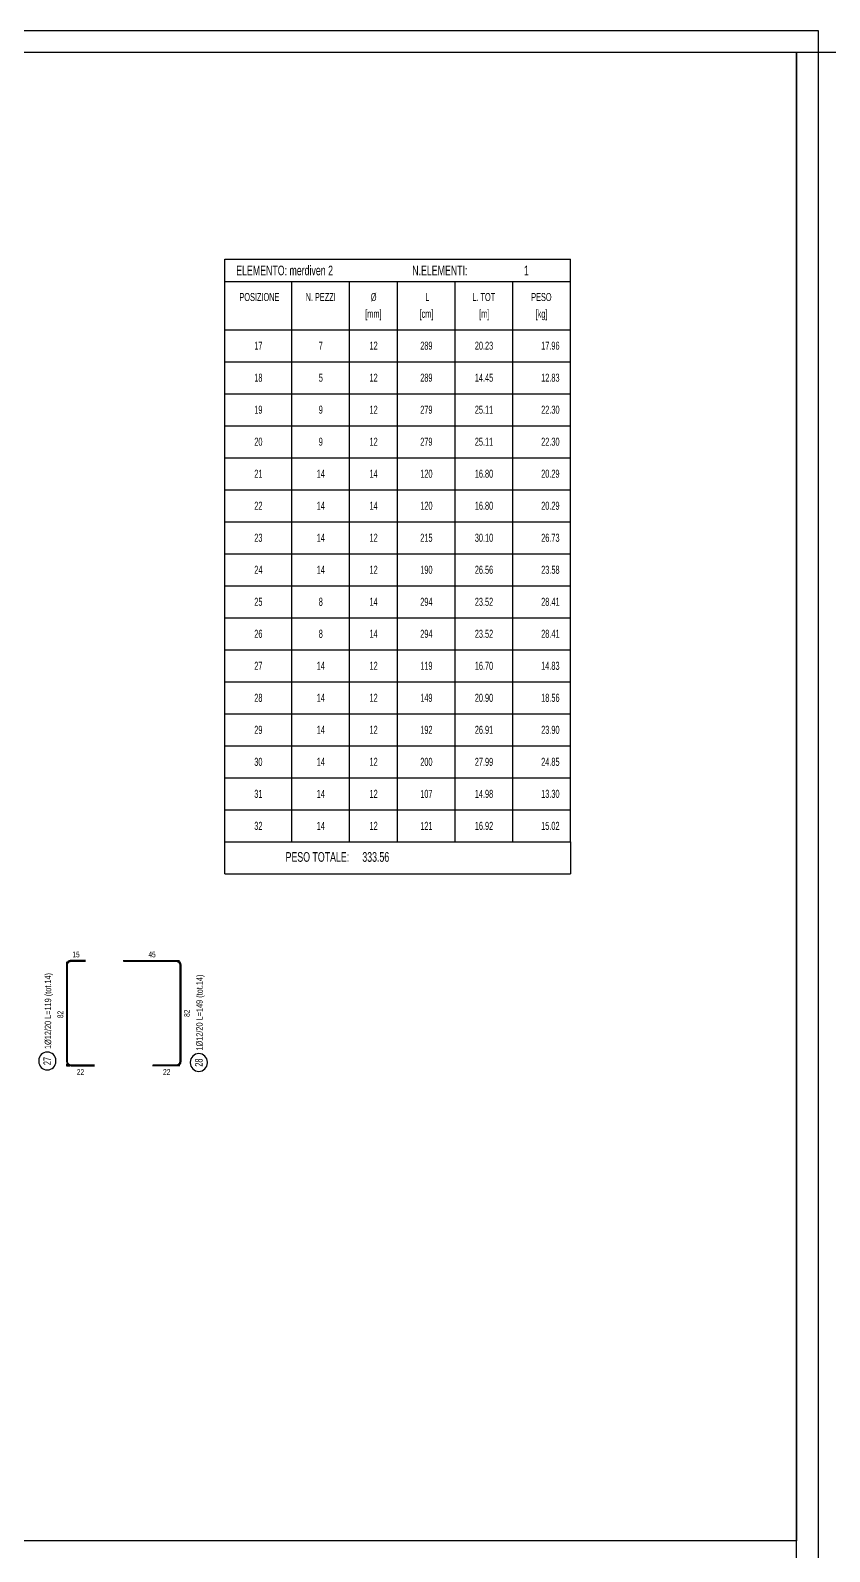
# Model space of a CAD drawing. Header units: metres. Extents: x 419734 to 420376, y 4564732 to 4565123.
# Drawn here: x 419875.09 to 419890.7, y 4564762.16 to 4564791.86 of the extents above; entities that cross this region are included whole.
import ezdxf
from ezdxf.enums import TextEntityAlignment as Align

# ---------------------------------------------------------------- set-up
doc = ezdxf.new("R2010")
doc.units = ezdxf.units.M
doc.linetypes.add('PUNTEGGIATA2', pattern=[0.125, 0, -0.125])
for name, color, linetype in [('07_Ferri', 7, 'Continuous'), ('07_TabellaFerri', 7, 'Continuous'), ('SW_SEZIONI_CARPENTERIA', 4, 'Continuous')]:
    doc.layers.add(name, color=color, linetype=linetype)
doc.layers.add('07_Poligonale', color=8, linetype='Continuous', plot=False)
doc.styles.add('ACA_1', font='ARIALN.TTF')
doc.styles.add('ACA_2', font='romans.shx', dxfattribs={"width": 0.8})

# ---------------------------------------------------------------- blocks, each defined once
blk = doc.blocks.new('STC_TCA_07148109001130212000102', base_point=(218.338, -197.665))
at = {"color": 0}
blk.add_lwpolyline([(218.271, -197.667, 1), (218.405, -197.667), (218.405, -197.662, 1), (218.271, -197.662), (218.271, -197.667)], format="xyb", dxfattribs=at)
blk = doc.blocks.new('aca_distinta_ferri_top_no_titolo_nocode_noshape')
at = {"color": 0}
for p, q in [((0, -22), (0, 0)), ((0, 0), (108, 0)), ((108, -22), (108, 0)), ((0, -7), (108, -7)), ((21, -22), (21, -7)), ((39, -22), (39, -7)), ((54, -22), (54, -7)), ((72, -22), (72, -7)), ((90, -22), (90, -7)), ((0, -22), (108, -22))]:
    blk.add_line(p, q, dxfattribs=at)
at = {"style": 'ACA_2'}
for tag, p in [('ELEMENTO', (3.56, -3.5)), ('NUMEROE', (58.57, -3.5)), ('NELEM', (93.49, -3.5))]:
    blk.add_attdef(tag, text='', height=3, dxfattribs=at).set_placement(p, align=Align.MIDDLE_LEFT)
at = {"style": 'ACA_2', "flags": 8}
for tag, p in [('POSIZIONE', (10.82, -11.8)), ('N. PEZZI', (29.97, -11.8)), ('D', (46.52, -11.8)), ('L', (63.28, -11.8)), ('L. TOT', (80.93, -11.8)), ('PESO', (98.94, -11.8)), ('[mm]', (46.44, -17.04)), ('[cm]', (63.03, -17.04)), ('[m]', (81.08, -17.04)), ('[kg]', (98.99, -17.04))]:
    blk.add_attdef(tag, text='', height=2.5, dxfattribs=at).set_placement(p, align=Align.MIDDLE_CENTER)
blk = doc.blocks.new('aca_distinta_ferri_riga_nocode_noshape')
at = {"color": 0}
for p, q in [((0, -10), (0, 0)), ((21, -10), (21, 0)), ((39, -10), (39, 0)), ((54, -10), (54, 0)), ((72, -10), (72, 0)), ((90, -10), (90, 0)), ((108, -10), (108, 0)), ((0, -10), (108, -10))]:
    blk.add_line(p, q, dxfattribs=at)
at = {"style": 'ACA_1'}
for tag, p in [('POS', (10.5, -5)), ('NUM', (30, -5)), ('DIAM', (46.5, -5)), ('LUN', (63, -5)), ('LTOT', (81, -5))]:
    blk.add_attdef(tag, text='', height=2.5, dxfattribs=at).set_placement(p, align=Align.MIDDLE_CENTER)
blk.add_attdef('PESO', text='', height=2.5, dxfattribs=at).set_placement((104.61, -5), align=Align.MIDDLE_RIGHT)
blk = doc.blocks.new('aca_distinta_ferri_bottom_nocode_noshape')
at = {"color": 0}
for p, q in [((0, -10), (0, 0)), ((108, 0), (108, -10)), ((0, -10), (108, -10))]:
    blk.add_line(p, q, dxfattribs=at)
at = {"style": 'ACA_2'}
for tag, p in [('ETI-PESO', (38.86, -4.72)), ('PESOTOT', (104.24, -4.72))]:
    blk.add_attdef(tag, text='', height=3, dxfattribs=at).set_placement(p, align=Align.MIDDLE_RIGHT)
blk.add_attdef('PELE', text='', height=3, dxfattribs=at).set_placement((42.97, -4.72), align=Align.MIDDLE_LEFT)

msp = doc.modelspace()

# ---------------------------------------------------------------- linework, layer by layer
for points in [[(419806.37598, 4564791.86003), (419890.47598, 4564791.86003), (419890.47598, 4564732.46003), (419806.37598, 4564732.46003)], [(419848.67598, 4564791.43503), (419890.05098, 4564791.43503), (419890.05098, 4564762.37253), (419848.67598, 4564762.37253)]]:
    msp.add_lwpolyline(points, close=True)
at = {"layer": '07_Ferri', "color": 7, "flags": 128}
for points in [[(419876.1662, 4564773.70003), (419875.8812, 4564773.70003, 0.41421356), (419875.7912, 4564773.61003), (419875.7912, 4564771.73253, 0.41421356), (419875.8812, 4564771.64253), (419876.3412, 4564771.64253)], [(419876.90063, 4564773.70003), (419877.93513, 4564773.70003, -0.41421356), (419878.02513, 4564773.61003), (419878.02513, 4564771.73253, -0.41421356), (419877.93513, 4564771.64253), (419877.47513, 4564771.64253)]]:
    msp.add_lwpolyline(points, format="xyb", dxfattribs=at)
at = {"layer": '07_Ferri', "color": 7, "ltscale": 0.025, "const_width": 0.03, "flags": 128}
for points in [[(419876.1662, 4564773.68503), (419875.8812, 4564773.68503, 0.41421356), (419875.8062, 4564773.61003), (419875.8062, 4564771.73253, 0.41421356), (419875.8812, 4564771.65753), (419876.3412, 4564771.65753)], [(419876.90063, 4564773.68503), (419877.93513, 4564773.68503, -0.41421356), (419878.01013, 4564773.61003), (419878.01013, 4564771.73253, -0.41421356), (419877.93513, 4564771.65753), (419877.47513, 4564771.65753)]]:
    msp.add_lwpolyline(points, format="xyb", dxfattribs=at)
at = {"layer": '07_Poligonale', "linetype": 'PUNTEGGIATA2', "ltscale": 0.025, "flags": 128}
for points in [[(419876.1662, 4564773.70003), (419875.7912, 4564773.70003), (419875.7912, 4564771.64253), (419876.3412, 4564771.64253)], [(419876.90063, 4564773.70003), (419878.02513, 4564773.70003), (419878.02513, 4564771.64253), (419877.47513, 4564771.64253)]]:
    msp.add_lwpolyline(points, dxfattribs=at)
at = {"layer": 'SW_SEZIONI_CARPENTERIA'}
msp.add_lwpolyline([(419890.05098, 4564791.43503), (419950.67709, 4564791.43503), (419950.67709, 4564739.35479), (419890.05098, 4564739.35479)], close=True, dxfattribs=at)

# ---------------------------------------------------------------- block references
at = {"layer": '07_Ferri', "color": 7, "xscale": 2.5, "yscale": 2.5, "zscale": 2.5}
for p in [(419875.41771, 4564771.73734), (419878.37676, 4564771.70725)]:
    msp.add_blockref('STC_TCA_07148109001130212000102', p, dxfattribs=at)
at = {"layer": '07_TabellaFerri'}
ref = msp.add_blockref('aca_distinta_ferri_top_no_titolo_nocode_noshape', (419878.88422, 4564787.39212), dxfattribs=dict(at, xscale=0.0625, yscale=0.0625, zscale=0.0625))
ref.add_attrib('ELEMENTO', 'ELEMENTO: merdiven 2', dxfattribs={"color": 3, "height": 0.1875, "style": 'ACA_1', "width": 0.8}).set_placement((419879.10691, 4564787.17337), align=Align.MIDDLE_LEFT)
ref.add_attrib('NUMEROE', 'N.ELEMENTI:', dxfattribs={"color": 3, "height": 0.1875, "style": 'ACA_1', "width": 0.8}).set_placement((419882.54486, 4564787.17337), align=Align.MIDDLE_LEFT)
ref.add_attrib('NELEM', '1', dxfattribs={"color": 3, "height": 0.1875, "style": 'ACA_1', "width": 0.8}).set_placement((419884.72755, 4564787.17337), align=Align.MIDDLE_LEFT)
ref.add_attrib('POSIZIONE', 'POSIZIONE', dxfattribs={"color": 3, "height": 0.15625, "style": 'ACA_1', "width": 0.8}).set_placement((419879.56045, 4564786.65458), align=Align.MIDDLE_CENTER)
ref.add_attrib('N. PEZZI', 'N. PEZZI', dxfattribs={"color": 3, "height": 0.15625, "style": 'ACA_1', "width": 0.8}).set_placement((419880.75705, 4564786.65458), align=Align.MIDDLE_CENTER)
ref.add_attrib('D', '%%c', dxfattribs={"color": 3, "height": 0.15625, "style": 'ACA_1', "width": 0.8}).set_placement((419881.79196, 4564786.65458), align=Align.MIDDLE_CENTER)
ref.add_attrib('[mm]', '[mm]', dxfattribs={"color": 3, "height": 0.15625, "style": 'ACA_1', "width": 0.8}).set_placement((419881.78641, 4564786.32737), align=Align.MIDDLE_CENTER)
ref.add_attrib('L', 'L', dxfattribs={"color": 3, "height": 0.15625, "style": 'ACA_1', "width": 0.8}).set_placement((419882.83903, 4564786.65458), align=Align.MIDDLE_CENTER)
ref.add_attrib('[cm]', '[cm]', dxfattribs={"color": 3, "height": 0.15625, "style": 'ACA_1', "width": 0.8}).set_placement((419882.82375, 4564786.32737), align=Align.MIDDLE_CENTER)
ref.add_attrib('[m]', '[m]', dxfattribs={"color": 3, "height": 0.15625, "style": 'ACA_1', "width": 0.8}).set_placement((419883.95172, 4564786.32737), align=Align.MIDDLE_CENTER)
ref.add_attrib('[kg]', '[kg]', dxfattribs={"color": 3, "height": 0.15625, "style": 'ACA_1', "width": 0.8}).set_placement((419885.07079, 4564786.32737), align=Align.MIDDLE_CENTER)
ref.add_attrib('PESO', 'PESO', dxfattribs={"color": 3, "height": 0.15625, "style": 'ACA_1', "width": 0.8}).set_placement((419885.06774, 4564786.65458), align=Align.MIDDLE_CENTER)
ref.add_attrib('L. TOT', 'L. TOT', dxfattribs={"color": 3, "height": 0.15625, "style": 'ACA_1', "width": 0.8}).set_placement((419883.94256, 4564786.65458), align=Align.MIDDLE_CENTER)
ref = msp.add_blockref('aca_distinta_ferri_riga_nocode_noshape', (419878.88422, 4564786.01712), dxfattribs=dict(at, xscale=0.0625, yscale=0.0625, zscale=0.0625))
ref.add_attrib('POS', '17', dxfattribs={"color": 2, "height": 0.15625, "style": 'ACA_1', "width": 0.8}).set_placement((419879.54047, 4564785.70462), align=Align.MIDDLE_CENTER)
ref.add_attrib('NUM', '7', dxfattribs={"color": 2, "height": 0.15625, "style": 'ACA_1', "width": 0.8}).set_placement((419880.75922, 4564785.70462), align=Align.MIDDLE_CENTER)
ref.add_attrib('DIAM', '12', dxfattribs={"color": 2, "height": 0.15625, "style": 'ACA_1', "width": 0.8}).set_placement((419881.79047, 4564785.70462), align=Align.MIDDLE_CENTER)
ref.add_attrib('LUN', '289', dxfattribs={"color": 2, "height": 0.15625, "style": 'ACA_1', "width": 0.8}).set_placement((419882.82172, 4564785.70462), align=Align.MIDDLE_CENTER)
ref.add_attrib('LTOT', '20.23', dxfattribs={"color": 2, "height": 0.15625, "style": 'ACA_1', "width": 0.8}).set_placement((419883.94672, 4564785.70462), align=Align.MIDDLE_CENTER)
ref.add_attrib('PESO', '17.96', dxfattribs={"color": 2, "height": 0.15625, "style": 'ACA_1', "width": 0.8}).set_placement((419885.42227, 4564785.70462), align=Align.MIDDLE_RIGHT)
ref = msp.add_blockref('aca_distinta_ferri_riga_nocode_noshape', (419878.88422, 4564785.39212), dxfattribs=dict(at, xscale=0.0625, yscale=0.0625, zscale=0.0625))
ref.add_attrib('POS', '18', dxfattribs={"color": 2, "height": 0.15625, "style": 'ACA_1', "width": 0.8}).set_placement((419879.54047, 4564785.07962), align=Align.MIDDLE_CENTER)
ref.add_attrib('NUM', '5', dxfattribs={"color": 2, "height": 0.15625, "style": 'ACA_1', "width": 0.8}).set_placement((419880.75922, 4564785.07962), align=Align.MIDDLE_CENTER)
ref.add_attrib('DIAM', '12', dxfattribs={"color": 2, "height": 0.15625, "style": 'ACA_1', "width": 0.8}).set_placement((419881.79047, 4564785.07962), align=Align.MIDDLE_CENTER)
ref.add_attrib('LUN', '289', dxfattribs={"color": 2, "height": 0.15625, "style": 'ACA_1', "width": 0.8}).set_placement((419882.82172, 4564785.07962), align=Align.MIDDLE_CENTER)
ref.add_attrib('LTOT', '14.45', dxfattribs={"color": 2, "height": 0.15625, "style": 'ACA_1', "width": 0.8}).set_placement((419883.94672, 4564785.07962), align=Align.MIDDLE_CENTER)
ref.add_attrib('PESO', '12.83', dxfattribs={"color": 2, "height": 0.15625, "style": 'ACA_1', "width": 0.8}).set_placement((419885.42227, 4564785.07962), align=Align.MIDDLE_RIGHT)
ref = msp.add_blockref('aca_distinta_ferri_riga_nocode_noshape', (419878.88422, 4564784.76712), dxfattribs=dict(at, xscale=0.0625, yscale=0.0625, zscale=0.0625))
ref.add_attrib('POS', '19', dxfattribs={"color": 2, "height": 0.15625, "style": 'ACA_1', "width": 0.8}).set_placement((419879.54047, 4564784.45462), align=Align.MIDDLE_CENTER)
ref.add_attrib('NUM', '9', dxfattribs={"color": 2, "height": 0.15625, "style": 'ACA_1', "width": 0.8}).set_placement((419880.75922, 4564784.45462), align=Align.MIDDLE_CENTER)
ref.add_attrib('DIAM', '12', dxfattribs={"color": 2, "height": 0.15625, "style": 'ACA_1', "width": 0.8}).set_placement((419881.79047, 4564784.45462), align=Align.MIDDLE_CENTER)
ref.add_attrib('LUN', '279', dxfattribs={"color": 2, "height": 0.15625, "style": 'ACA_1', "width": 0.8}).set_placement((419882.82172, 4564784.45462), align=Align.MIDDLE_CENTER)
ref.add_attrib('LTOT', '25.11', dxfattribs={"color": 2, "height": 0.15625, "style": 'ACA_1', "width": 0.8}).set_placement((419883.94672, 4564784.45462), align=Align.MIDDLE_CENTER)
ref.add_attrib('PESO', '22.30', dxfattribs={"color": 2, "height": 0.15625, "style": 'ACA_1', "width": 0.8}).set_placement((419885.42227, 4564784.45462), align=Align.MIDDLE_RIGHT)
ref = msp.add_blockref('aca_distinta_ferri_riga_nocode_noshape', (419878.88422, 4564784.14212), dxfattribs=dict(at, xscale=0.0625, yscale=0.0625, zscale=0.0625))
ref.add_attrib('POS', '20', dxfattribs={"color": 2, "height": 0.15625, "style": 'ACA_1', "width": 0.8}).set_placement((419879.54047, 4564783.82962), align=Align.MIDDLE_CENTER)
ref.add_attrib('NUM', '9', dxfattribs={"color": 2, "height": 0.15625, "style": 'ACA_1', "width": 0.8}).set_placement((419880.75922, 4564783.82962), align=Align.MIDDLE_CENTER)
ref.add_attrib('DIAM', '12', dxfattribs={"color": 2, "height": 0.15625, "style": 'ACA_1', "width": 0.8}).set_placement((419881.79047, 4564783.82962), align=Align.MIDDLE_CENTER)
ref.add_attrib('LUN', '279', dxfattribs={"color": 2, "height": 0.15625, "style": 'ACA_1', "width": 0.8}).set_placement((419882.82172, 4564783.82962), align=Align.MIDDLE_CENTER)
ref.add_attrib('LTOT', '25.11', dxfattribs={"color": 2, "height": 0.15625, "style": 'ACA_1', "width": 0.8}).set_placement((419883.94672, 4564783.82962), align=Align.MIDDLE_CENTER)
ref.add_attrib('PESO', '22.30', dxfattribs={"color": 2, "height": 0.15625, "style": 'ACA_1', "width": 0.8}).set_placement((419885.42227, 4564783.82962), align=Align.MIDDLE_RIGHT)
ref = msp.add_blockref('aca_distinta_ferri_riga_nocode_noshape', (419878.88422, 4564783.51712), dxfattribs=dict(at, xscale=0.0625, yscale=0.0625, zscale=0.0625))
ref.add_attrib('POS', '21', dxfattribs={"color": 2, "height": 0.15625, "style": 'ACA_1', "width": 0.8}).set_placement((419879.54047, 4564783.20462), align=Align.MIDDLE_CENTER)
ref.add_attrib('NUM', '14', dxfattribs={"color": 2, "height": 0.15625, "style": 'ACA_1', "width": 0.8}).set_placement((419880.75922, 4564783.20462), align=Align.MIDDLE_CENTER)
ref.add_attrib('DIAM', '14', dxfattribs={"color": 2, "height": 0.15625, "style": 'ACA_1', "width": 0.8}).set_placement((419881.79047, 4564783.20462), align=Align.MIDDLE_CENTER)
ref.add_attrib('LUN', '120', dxfattribs={"color": 2, "height": 0.15625, "style": 'ACA_1', "width": 0.8}).set_placement((419882.82172, 4564783.20462), align=Align.MIDDLE_CENTER)
ref.add_attrib('LTOT', '16.80', dxfattribs={"color": 2, "height": 0.15625, "style": 'ACA_1', "width": 0.8}).set_placement((419883.94672, 4564783.20462), align=Align.MIDDLE_CENTER)
ref.add_attrib('PESO', '20.29', dxfattribs={"color": 2, "height": 0.15625, "style": 'ACA_1', "width": 0.8}).set_placement((419885.42227, 4564783.20462), align=Align.MIDDLE_RIGHT)
ref = msp.add_blockref('aca_distinta_ferri_riga_nocode_noshape', (419878.88422, 4564782.89212), dxfattribs=dict(at, xscale=0.0625, yscale=0.0625, zscale=0.0625))
ref.add_attrib('POS', '22', dxfattribs={"color": 2, "height": 0.15625, "style": 'ACA_1', "width": 0.8}).set_placement((419879.54047, 4564782.57962), align=Align.MIDDLE_CENTER)
ref.add_attrib('NUM', '14', dxfattribs={"color": 2, "height": 0.15625, "style": 'ACA_1', "width": 0.8}).set_placement((419880.75922, 4564782.57962), align=Align.MIDDLE_CENTER)
ref.add_attrib('DIAM', '14', dxfattribs={"color": 2, "height": 0.15625, "style": 'ACA_1', "width": 0.8}).set_placement((419881.79047, 4564782.57962), align=Align.MIDDLE_CENTER)
ref.add_attrib('LUN', '120', dxfattribs={"color": 2, "height": 0.15625, "style": 'ACA_1', "width": 0.8}).set_placement((419882.82172, 4564782.57962), align=Align.MIDDLE_CENTER)
ref.add_attrib('LTOT', '16.80', dxfattribs={"color": 2, "height": 0.15625, "style": 'ACA_1', "width": 0.8}).set_placement((419883.94672, 4564782.57962), align=Align.MIDDLE_CENTER)
ref.add_attrib('PESO', '20.29', dxfattribs={"color": 2, "height": 0.15625, "style": 'ACA_1', "width": 0.8}).set_placement((419885.42227, 4564782.57962), align=Align.MIDDLE_RIGHT)
ref = msp.add_blockref('aca_distinta_ferri_riga_nocode_noshape', (419878.88422, 4564782.26712), dxfattribs=dict(at, xscale=0.0625, yscale=0.0625, zscale=0.0625))
ref.add_attrib('POS', '23', dxfattribs={"color": 2, "height": 0.15625, "style": 'ACA_1', "width": 0.8}).set_placement((419879.54047, 4564781.95462), align=Align.MIDDLE_CENTER)
ref.add_attrib('NUM', '14', dxfattribs={"color": 2, "height": 0.15625, "style": 'ACA_1', "width": 0.8}).set_placement((419880.75922, 4564781.95462), align=Align.MIDDLE_CENTER)
ref.add_attrib('DIAM', '12', dxfattribs={"color": 2, "height": 0.15625, "style": 'ACA_1', "width": 0.8}).set_placement((419881.79047, 4564781.95462), align=Align.MIDDLE_CENTER)
ref.add_attrib('LUN', '215', dxfattribs={"color": 2, "height": 0.15625, "style": 'ACA_1', "width": 0.8}).set_placement((419882.82172, 4564781.95462), align=Align.MIDDLE_CENTER)
ref.add_attrib('LTOT', '30.10', dxfattribs={"color": 2, "height": 0.15625, "style": 'ACA_1', "width": 0.8}).set_placement((419883.94672, 4564781.95462), align=Align.MIDDLE_CENTER)
ref.add_attrib('PESO', '26.73', dxfattribs={"color": 2, "height": 0.15625, "style": 'ACA_1', "width": 0.8}).set_placement((419885.42227, 4564781.95462), align=Align.MIDDLE_RIGHT)
ref = msp.add_blockref('aca_distinta_ferri_riga_nocode_noshape', (419878.88422, 4564781.64212), dxfattribs=dict(at, xscale=0.0625, yscale=0.0625, zscale=0.0625))
ref.add_attrib('POS', '24', dxfattribs={"color": 2, "height": 0.15625, "style": 'ACA_1', "width": 0.8}).set_placement((419879.54047, 4564781.32962), align=Align.MIDDLE_CENTER)
ref.add_attrib('NUM', '14', dxfattribs={"color": 2, "height": 0.15625, "style": 'ACA_1', "width": 0.8}).set_placement((419880.75922, 4564781.32962), align=Align.MIDDLE_CENTER)
ref.add_attrib('DIAM', '12', dxfattribs={"color": 2, "height": 0.15625, "style": 'ACA_1', "width": 0.8}).set_placement((419881.79047, 4564781.32962), align=Align.MIDDLE_CENTER)
ref.add_attrib('LUN', '190', dxfattribs={"color": 2, "height": 0.15625, "style": 'ACA_1', "width": 0.8}).set_placement((419882.82172, 4564781.32962), align=Align.MIDDLE_CENTER)
ref.add_attrib('LTOT', '26.56', dxfattribs={"color": 2, "height": 0.15625, "style": 'ACA_1', "width": 0.8}).set_placement((419883.94672, 4564781.32962), align=Align.MIDDLE_CENTER)
ref.add_attrib('PESO', '23.58', dxfattribs={"color": 2, "height": 0.15625, "style": 'ACA_1', "width": 0.8}).set_placement((419885.42227, 4564781.32962), align=Align.MIDDLE_RIGHT)
ref = msp.add_blockref('aca_distinta_ferri_riga_nocode_noshape', (419878.88422, 4564781.01712), dxfattribs=dict(at, xscale=0.0625, yscale=0.0625, zscale=0.0625))
ref.add_attrib('POS', '25', dxfattribs={"color": 2, "height": 0.15625, "style": 'ACA_1', "width": 0.8}).set_placement((419879.54047, 4564780.70462), align=Align.MIDDLE_CENTER)
ref.add_attrib('NUM', '8', dxfattribs={"color": 2, "height": 0.15625, "style": 'ACA_1', "width": 0.8}).set_placement((419880.75922, 4564780.70462), align=Align.MIDDLE_CENTER)
ref.add_attrib('DIAM', '14', dxfattribs={"color": 2, "height": 0.15625, "style": 'ACA_1', "width": 0.8}).set_placement((419881.79047, 4564780.70462), align=Align.MIDDLE_CENTER)
ref.add_attrib('LUN', '294', dxfattribs={"color": 2, "height": 0.15625, "style": 'ACA_1', "width": 0.8}).set_placement((419882.82172, 4564780.70462), align=Align.MIDDLE_CENTER)
ref.add_attrib('LTOT', '23.52', dxfattribs={"color": 2, "height": 0.15625, "style": 'ACA_1', "width": 0.8}).set_placement((419883.94672, 4564780.70462), align=Align.MIDDLE_CENTER)
ref.add_attrib('PESO', '28.41', dxfattribs={"color": 2, "height": 0.15625, "style": 'ACA_1', "width": 0.8}).set_placement((419885.42227, 4564780.70462), align=Align.MIDDLE_RIGHT)
ref = msp.add_blockref('aca_distinta_ferri_riga_nocode_noshape', (419878.88422, 4564780.39212), dxfattribs=dict(at, xscale=0.0625, yscale=0.0625, zscale=0.0625))
ref.add_attrib('POS', '26', dxfattribs={"color": 2, "height": 0.15625, "style": 'ACA_1', "width": 0.8}).set_placement((419879.54047, 4564780.07962), align=Align.MIDDLE_CENTER)
ref.add_attrib('NUM', '8', dxfattribs={"color": 2, "height": 0.15625, "style": 'ACA_1', "width": 0.8}).set_placement((419880.75922, 4564780.07962), align=Align.MIDDLE_CENTER)
ref.add_attrib('DIAM', '14', dxfattribs={"color": 2, "height": 0.15625, "style": 'ACA_1', "width": 0.8}).set_placement((419881.79047, 4564780.07962), align=Align.MIDDLE_CENTER)
ref.add_attrib('LUN', '294', dxfattribs={"color": 2, "height": 0.15625, "style": 'ACA_1', "width": 0.8}).set_placement((419882.82172, 4564780.07962), align=Align.MIDDLE_CENTER)
ref.add_attrib('LTOT', '23.52', dxfattribs={"color": 2, "height": 0.15625, "style": 'ACA_1', "width": 0.8}).set_placement((419883.94672, 4564780.07962), align=Align.MIDDLE_CENTER)
ref.add_attrib('PESO', '28.41', dxfattribs={"color": 2, "height": 0.15625, "style": 'ACA_1', "width": 0.8}).set_placement((419885.42227, 4564780.07962), align=Align.MIDDLE_RIGHT)
ref = msp.add_blockref('aca_distinta_ferri_riga_nocode_noshape', (419878.88422, 4564779.76712), dxfattribs=dict(at, xscale=0.0625, yscale=0.0625, zscale=0.0625))
ref.add_attrib('POS', '27', dxfattribs={"color": 2, "height": 0.15625, "style": 'ACA_1', "width": 0.8}).set_placement((419879.54047, 4564779.45462), align=Align.MIDDLE_CENTER)
ref.add_attrib('NUM', '14', dxfattribs={"color": 2, "height": 0.15625, "style": 'ACA_1', "width": 0.8}).set_placement((419880.75922, 4564779.45462), align=Align.MIDDLE_CENTER)
ref.add_attrib('DIAM', '12', dxfattribs={"color": 2, "height": 0.15625, "style": 'ACA_1', "width": 0.8}).set_placement((419881.79047, 4564779.45462), align=Align.MIDDLE_CENTER)
ref.add_attrib('LUN', '119', dxfattribs={"color": 2, "height": 0.15625, "style": 'ACA_1', "width": 0.8}).set_placement((419882.82172, 4564779.45462), align=Align.MIDDLE_CENTER)
ref.add_attrib('LTOT', '16.70', dxfattribs={"color": 2, "height": 0.15625, "style": 'ACA_1', "width": 0.8}).set_placement((419883.94672, 4564779.45462), align=Align.MIDDLE_CENTER)
ref.add_attrib('PESO', '14.83', dxfattribs={"color": 2, "height": 0.15625, "style": 'ACA_1', "width": 0.8}).set_placement((419885.42227, 4564779.45462), align=Align.MIDDLE_RIGHT)
ref = msp.add_blockref('aca_distinta_ferri_riga_nocode_noshape', (419878.88422, 4564779.14212), dxfattribs=dict(at, xscale=0.0625, yscale=0.0625, zscale=0.0625))
ref.add_attrib('POS', '28', dxfattribs={"color": 2, "height": 0.15625, "style": 'ACA_1', "width": 0.8}).set_placement((419879.54047, 4564778.82962), align=Align.MIDDLE_CENTER)
ref.add_attrib('NUM', '14', dxfattribs={"color": 2, "height": 0.15625, "style": 'ACA_1', "width": 0.8}).set_placement((419880.75922, 4564778.82962), align=Align.MIDDLE_CENTER)
ref.add_attrib('DIAM', '12', dxfattribs={"color": 2, "height": 0.15625, "style": 'ACA_1', "width": 0.8}).set_placement((419881.79047, 4564778.82962), align=Align.MIDDLE_CENTER)
ref.add_attrib('LUN', '149', dxfattribs={"color": 2, "height": 0.15625, "style": 'ACA_1', "width": 0.8}).set_placement((419882.82172, 4564778.82962), align=Align.MIDDLE_CENTER)
ref.add_attrib('LTOT', '20.90', dxfattribs={"color": 2, "height": 0.15625, "style": 'ACA_1', "width": 0.8}).set_placement((419883.94672, 4564778.82962), align=Align.MIDDLE_CENTER)
ref.add_attrib('PESO', '18.56', dxfattribs={"color": 2, "height": 0.15625, "style": 'ACA_1', "width": 0.8}).set_placement((419885.42227, 4564778.82962), align=Align.MIDDLE_RIGHT)
ref = msp.add_blockref('aca_distinta_ferri_riga_nocode_noshape', (419878.88422, 4564778.51712), dxfattribs=dict(at, xscale=0.0625, yscale=0.0625, zscale=0.0625))
ref.add_attrib('POS', '29', dxfattribs={"color": 2, "height": 0.15625, "style": 'ACA_1', "width": 0.8}).set_placement((419879.54047, 4564778.20462), align=Align.MIDDLE_CENTER)
ref.add_attrib('NUM', '14', dxfattribs={"color": 2, "height": 0.15625, "style": 'ACA_1', "width": 0.8}).set_placement((419880.75922, 4564778.20462), align=Align.MIDDLE_CENTER)
ref.add_attrib('DIAM', '12', dxfattribs={"color": 2, "height": 0.15625, "style": 'ACA_1', "width": 0.8}).set_placement((419881.79047, 4564778.20462), align=Align.MIDDLE_CENTER)
ref.add_attrib('LUN', '192', dxfattribs={"color": 2, "height": 0.15625, "style": 'ACA_1', "width": 0.8}).set_placement((419882.82172, 4564778.20462), align=Align.MIDDLE_CENTER)
ref.add_attrib('LTOT', '26.91', dxfattribs={"color": 2, "height": 0.15625, "style": 'ACA_1', "width": 0.8}).set_placement((419883.94672, 4564778.20462), align=Align.MIDDLE_CENTER)
ref.add_attrib('PESO', '23.90', dxfattribs={"color": 2, "height": 0.15625, "style": 'ACA_1', "width": 0.8}).set_placement((419885.42227, 4564778.20462), align=Align.MIDDLE_RIGHT)
ref = msp.add_blockref('aca_distinta_ferri_riga_nocode_noshape', (419878.88422, 4564777.89212), dxfattribs=dict(at, xscale=0.0625, yscale=0.0625, zscale=0.0625))
ref.add_attrib('POS', '30', dxfattribs={"color": 2, "height": 0.15625, "style": 'ACA_1', "width": 0.8}).set_placement((419879.54047, 4564777.57962), align=Align.MIDDLE_CENTER)
ref.add_attrib('NUM', '14', dxfattribs={"color": 2, "height": 0.15625, "style": 'ACA_1', "width": 0.8}).set_placement((419880.75922, 4564777.57962), align=Align.MIDDLE_CENTER)
ref.add_attrib('DIAM', '12', dxfattribs={"color": 2, "height": 0.15625, "style": 'ACA_1', "width": 0.8}).set_placement((419881.79047, 4564777.57962), align=Align.MIDDLE_CENTER)
ref.add_attrib('LUN', '200', dxfattribs={"color": 2, "height": 0.15625, "style": 'ACA_1', "width": 0.8}).set_placement((419882.82172, 4564777.57962), align=Align.MIDDLE_CENTER)
ref.add_attrib('LTOT', '27.99', dxfattribs={"color": 2, "height": 0.15625, "style": 'ACA_1', "width": 0.8}).set_placement((419883.94672, 4564777.57962), align=Align.MIDDLE_CENTER)
ref.add_attrib('PESO', '24.85', dxfattribs={"color": 2, "height": 0.15625, "style": 'ACA_1', "width": 0.8}).set_placement((419885.42227, 4564777.57962), align=Align.MIDDLE_RIGHT)
ref = msp.add_blockref('aca_distinta_ferri_riga_nocode_noshape', (419878.88422, 4564777.26712), dxfattribs=dict(at, xscale=0.0625, yscale=0.0625, zscale=0.0625))
ref.add_attrib('POS', '31', dxfattribs={"color": 2, "height": 0.15625, "style": 'ACA_1', "width": 0.8}).set_placement((419879.54047, 4564776.95462), align=Align.MIDDLE_CENTER)
ref.add_attrib('NUM', '14', dxfattribs={"color": 2, "height": 0.15625, "style": 'ACA_1', "width": 0.8}).set_placement((419880.75922, 4564776.95462), align=Align.MIDDLE_CENTER)
ref.add_attrib('DIAM', '12', dxfattribs={"color": 2, "height": 0.15625, "style": 'ACA_1', "width": 0.8}).set_placement((419881.79047, 4564776.95462), align=Align.MIDDLE_CENTER)
ref.add_attrib('LUN', '107', dxfattribs={"color": 2, "height": 0.15625, "style": 'ACA_1', "width": 0.8}).set_placement((419882.82172, 4564776.95462), align=Align.MIDDLE_CENTER)
ref.add_attrib('LTOT', '14.98', dxfattribs={"color": 2, "height": 0.15625, "style": 'ACA_1', "width": 0.8}).set_placement((419883.94672, 4564776.95462), align=Align.MIDDLE_CENTER)
ref.add_attrib('PESO', '13.30', dxfattribs={"color": 2, "height": 0.15625, "style": 'ACA_1', "width": 0.8}).set_placement((419885.42227, 4564776.95462), align=Align.MIDDLE_RIGHT)
ref = msp.add_blockref('aca_distinta_ferri_riga_nocode_noshape', (419878.88422, 4564776.64212), dxfattribs=dict(at, xscale=0.0625, yscale=0.0625, zscale=0.0625))
ref.add_attrib('POS', '32', dxfattribs={"color": 2, "height": 0.15625, "style": 'ACA_1', "width": 0.8}).set_placement((419879.54047, 4564776.32962), align=Align.MIDDLE_CENTER)
ref.add_attrib('NUM', '14', dxfattribs={"color": 2, "height": 0.15625, "style": 'ACA_1', "width": 0.8}).set_placement((419880.75922, 4564776.32962), align=Align.MIDDLE_CENTER)
ref.add_attrib('DIAM', '12', dxfattribs={"color": 2, "height": 0.15625, "style": 'ACA_1', "width": 0.8}).set_placement((419881.79047, 4564776.32962), align=Align.MIDDLE_CENTER)
ref.add_attrib('LUN', '121', dxfattribs={"color": 2, "height": 0.15625, "style": 'ACA_1', "width": 0.8}).set_placement((419882.82172, 4564776.32962), align=Align.MIDDLE_CENTER)
ref.add_attrib('LTOT', '16.92', dxfattribs={"color": 2, "height": 0.15625, "style": 'ACA_1', "width": 0.8}).set_placement((419883.94672, 4564776.32962), align=Align.MIDDLE_CENTER)
ref.add_attrib('PESO', '15.02', dxfattribs={"color": 2, "height": 0.15625, "style": 'ACA_1', "width": 0.8}).set_placement((419885.42227, 4564776.32962), align=Align.MIDDLE_RIGHT)
ref = msp.add_blockref('aca_distinta_ferri_bottom_nocode_noshape', (419878.88422, 4564776.01712), dxfattribs=dict(at, xscale=0.0625, yscale=0.0625, zscale=0.0625))
ref.add_attrib('ETI-PESO', 'PESO TOTALE:', dxfattribs={"color": 3, "height": 0.1875, "style": 'ACA_1', "width": 0.8}).set_placement((419881.31297, 4564775.72241), align=Align.MIDDLE_RIGHT)
ref.add_attrib('PELE', '333.56', dxfattribs={"color": 3, "height": 0.1875, "style": 'ACA_1', "width": 0.8}).set_placement((419881.57006, 4564775.72241), align=Align.MIDDLE_LEFT)

# ---------------------------------------------------------------- texts
at = {"layer": '07_Ferri', "color": 1, "style": 'ACA_1', "width": 0.8}
for s, p in [('15', (419875.9787, 4564773.81878)), ('45', (419877.46288, 4564773.81878)), ('22', (419876.0662, 4564771.52378)), ('22', (419877.75013, 4564771.52378))]:
    msp.add_text(s, height=0.1125, dxfattribs=at).set_placement(p, align=Align.MIDDLE_CENTER)
at = {"layer": '07_Ferri', "color": 2, "style": 'ACA_1', "width": 0.8}
for s, p in [('1%%c12/20 L=119 (tot.14)', (419875.49271, 4564771.97265)), ('1%%c12/20 L=149 (tot.14)', (419878.45176, 4564771.94257))]:
    msp.add_text(s, height=0.125, rotation=90, dxfattribs=at).set_placement(p)
at = {"layer": '07_Ferri', "color": 1, "style": 'ACA_1', "width": 0.8}
for p in [(419875.67245, 4564772.64628), (419878.14388, 4564772.67128)]:
    msp.add_text('82', height=0.1125, rotation=90, dxfattribs=at).set_placement(p, align=Align.MIDDLE_CENTER)
at = {"layer": '07_Ferri', "color": 3, "style": 'ACA_1', "width": 0.8}
for s, p in [('27', (419875.49271, 4564771.73734)), ('28', (419878.45176, 4564771.70725))]:
    msp.add_text(s, height=0.15, rotation=90, dxfattribs=at).set_placement(p, align=Align.CENTER)

doc.saveas('drawing.dxf')
